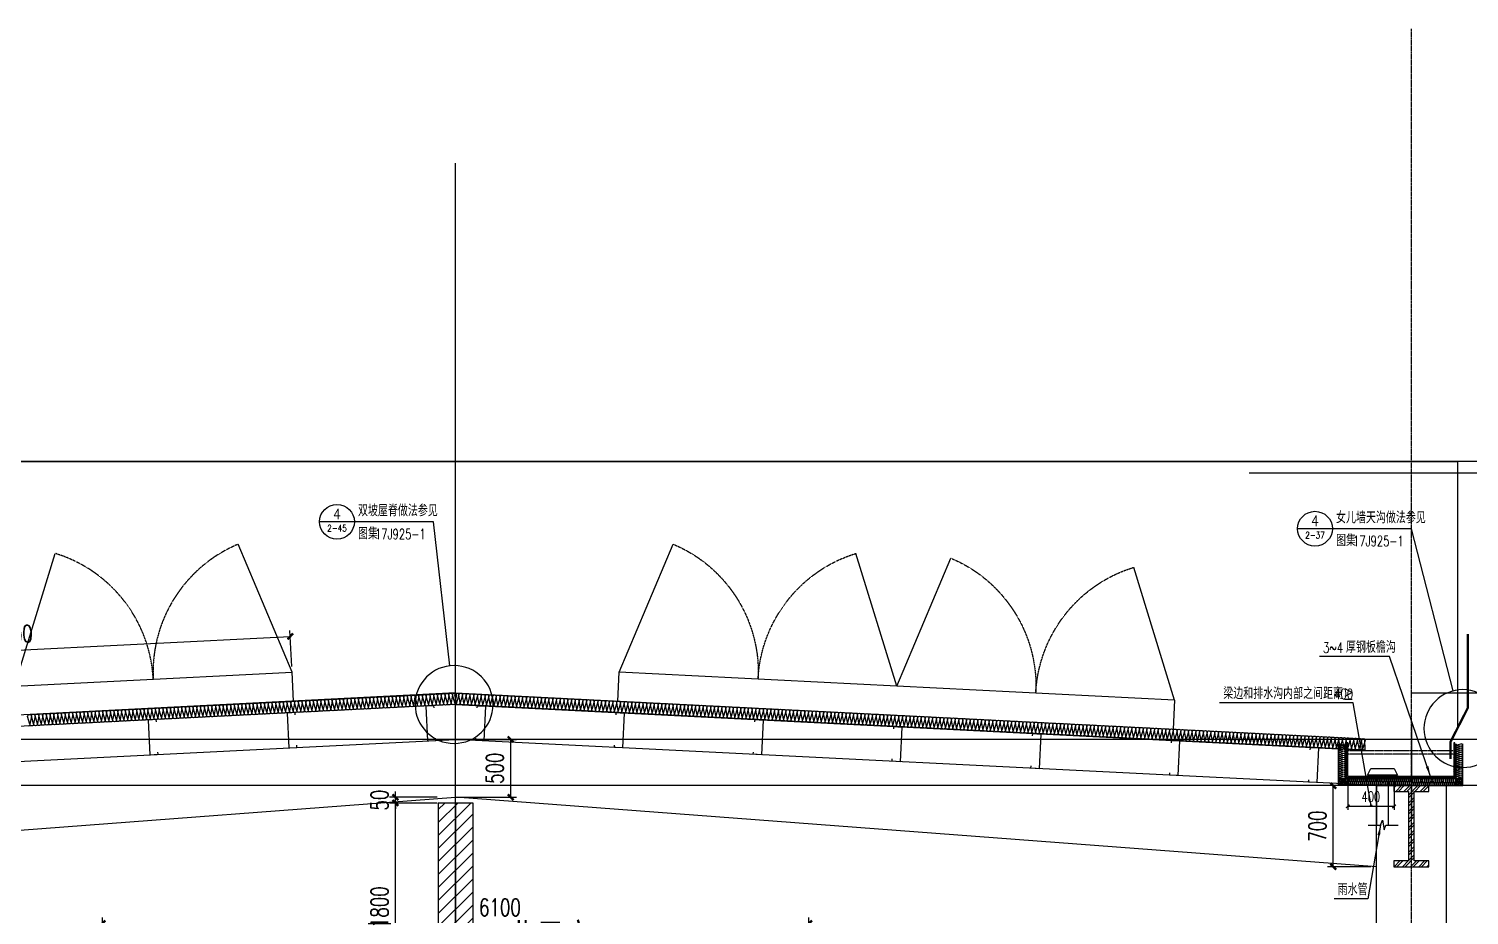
# Model space of a CAD drawing. Extents: x -1899985 to 1774885, y 556286 to 2175695.
# Drawn here: x -1682045 to -1669611, y 578838 to 586496 of the extents above; entities that cross this region are included whole.
import ezdxf
from ezdxf.enums import TextEntityAlignment as Align

# ---------------------------------------------------------------- set-up
doc = ezdxf.new("R2010")
doc.units = 0
doc.header["$LTSCALE"] = 10
doc.header["$MEASUREMENT"] = 0
for name, pattern in [('20剖面图$0$__DASH', [0.35, 0.25, -0.1]), ('20剖面图$0$DASH', [0.35, 0.25, -0.1]), ('20剖面图$0$DOTE', [2.42, 2, -0.2, 0.02, -0.2])]:
    doc.linetypes.add(name, pattern=pattern)
doc.layers.get('Defpoints').update_dxf_attribs({"color": 210})
for name, color, linetype in [('20剖面图$0$A-AXIS-DOTE', 14, '20剖面图$0$DOTE'), ('20剖面图$0$A-AXIS-SYMB', 3, 'Continuous'), ('20剖面图$0$A-HATCH-2', 251, 'Continuous'), ('20剖面图$0$A-LIN-V', 9, 'Continuous'), ('20剖面图$0$A-SFCE', 30, 'Continuous'), ('20剖面图$0$AS-COLN', 6, 'Continuous'), ('20剖面图$0$COLUMN', 9, 'Continuous'), ('20剖面图$0$DIM_LEAD', 3, 'Continuous'), ('20剖面图$0$DIM_SYMB', 3, 'Continuous'), ('20剖面图$0$PUB_TEXT', 7, 'Continuous'), ('20剖面图$0$建-墙-填充', 8, 'Continuous'), ('20剖面图$0$建-尺寸', 3, 'Continuous'), ('20剖面图$0$建-文字', 7, 'Continuous'), ('20剖面图$0$建-柱-钢', 9, 'Continuous'), ('A-LIN-V', 9, 'Continuous')]:
    doc.layers.add(name, color=color, linetype=linetype)
doc.styles.add('20剖面图$0$_TCH_DIM', font='SIMPLEX', dxfattribs={"bigfont": 'GBCBIG'})
doc.styles.add('20剖面图$0$_TCH_DIM_T3', font='SIMPLEX', dxfattribs={"width": 0.705882, "bigfont": 'GBCBIG'})
doc.styles.add('20剖面图$0$A-DIM_T3', font='SIMPLEX', dxfattribs={"width": 0.705882, "bigfont": 'GBCBIG'})
doc.styles.add('20剖面图$0$A-STANDARD', font='SIMPLEX', dxfattribs={"bigfont": 'GBCBIG'})
doc.dimstyles.new('20剖面图$0$_TCH_ARCH&&30', dxfattribs={"dimtxt": 89.25, "dimasz": 30, "dimexe": 30, "dimexo": 30, "dimgap": 37.875, "dimtad": 1, "dimdec": 0, "dimzin": 0, "dimdsep": 46, "dimtxsty": '20剖面图$0$_TCH_DIM_T3', "dimblk": '20剖面图$0$_ArchTick', "dimcen": 0.09, "dimclrt": 7, "dimazin": 2, "dimtfac": 1, "dimtdec": 0, "dimtix": 1, "dimtmove": 2, "dimatfit": 3, "dimfxl": 1, "dimtolj": 1, "dimtzin": 0, "dimarcsym": 0})
doc.dimstyles.new('20剖面图$0$A-DIM&&50', dxfattribs={"dimtxt": 148.75, "dimasz": 50, "dimexe": 50, "dimexo": 50, "dimgap": 63.125, "dimtad": 1, "dimdec": 0, "dimzin": 0, "dimdsep": 46, "dimtxsty": '20剖面图$0$A-DIM_T3', "dimblk": '20剖面图$0$_ArchTick', "dimcen": 0.09, "dimclrt": 7, "dimazin": 2, "dimtfac": 1, "dimtdec": 0, "dimtix": 1, "dimtmove": 2, "dimatfit": 3, "dimfxl": 1, "dimtolj": 1, "dimtzin": 0, "dimarcsym": 0})

# ---------------------------------------------------------------- blocks, each defined once
blk = doc.blocks.new('20剖面图$0$G$CBF9D2CED')
at = {"layer": '20剖面图$0$建-墙-填充'}
h = blk.add_hatch(dxfattribs=at)
h.set_pattern_fill('金属', color=256, scale=20, style=0)
h.set_pattern_definition([(45, (0, 0), (-35.3553, 35.3553), []), (45, (23.57, 0), (-35.3553, 35.3553), [])])
h.paths.add_polyline_path([(-150, 0), (-150, -50), (-25, -50), (-25, -650), (-150, -650), (-150, -700), (150, -700), (150, -650), (25, -650), (25, -50), (150, -50), (150, 0)])
at = {"layer": '20剖面图$0$建-柱-钢'}
for p, q in [((-150, 0), (-150, -50)), ((150, 0), (-150, 0)), ((150, -50), (150, 0)), ((-150, -50), (-25, -50)), ((-25, -50), (-25, -650)), ((25, -650), (25, -50)), ((25, -50), (150, -50)), ((-25, -650), (-150, -650)), ((-150, -650), (-150, -700)), ((-150, -700), (150, -700)), ((150, -650), (25, -650)), ((150, -700), (150, -650))]:
    blk.add_line(p, q, dxfattribs=at)
blk = doc.blocks.new('20剖面图$0$_ArchTick')
at = {"color": 0, "linetype": 'ByBlock', "const_width": 0.4}
blk.add_lwpolyline([(-0.5, -0.5), (0.5, 0.5)], dxfattribs=at)
blk = doc.blocks.new('*D548')
at = {"layer": '20剖面图$0$建-尺寸', "color": 0, "lineweight": -2, "transparency": 16777216}
for p, q in [((-160, 2150), (-570, 2150)), ((-520, 2150), (-520, 2200)), ((-520, 2100), (-520, 2150)), ((-160, 2100), (-570, 2100)), ((-520, 2100), (-520, 2050))]:
    blk.add_line(p, q, dxfattribs=at)
at = {"layer": 'Defpoints', "color": 0, "transparency": 16777216}
for p in [(-520, 2150), (-110, 2150), (-110, 2100)]:
    blk.add_point(p, dxfattribs=at)
at = {"layer": '20剖面图$0$建-尺寸', "color": 0, "lineweight": -2, "transparency": 16777216, "xscale": 50, "yscale": 50, "zscale": 50}
for p, rotation in [((-520, 2150), 270), ((-520, 2100), 90)]:
    blk.add_blockref('20剖面图$0$_ArchTick', p, dxfattribs=dict(at, rotation=rotation))
at = {"layer": '20剖面图$0$建-尺寸', "color": 7, "transparency": 16777216, "insert": (-657, 2125), "char_height": 148.8, "attachment_point": 5, "rotation": 90, "style": '20剖面图$0$A-DIM_T3'}
blk.add_mtext('\\A1;50', dxfattribs=at)
blk = doc.blocks.new('*D549')
at = {"layer": '20剖面图$0$建-尺寸', "color": 0, "lineweight": -2, "transparency": 16777216}
for p, q in [((-160, 2100), (-570, 2100)), ((-520, 300), (-520, 2100)), ((-160, 300), (-570, 300))]:
    blk.add_line(p, q, dxfattribs=at)
at = {"layer": 'Defpoints', "color": 0, "transparency": 16777216}
for p in [(-520, 2100), (-110, 2100), (-110, 300)]:
    blk.add_point(p, dxfattribs=at)
at = {"layer": '20剖面图$0$建-尺寸', "color": 0, "lineweight": -2, "transparency": 16777216, "xscale": 50, "yscale": 50, "zscale": 50}
for p, rotation in [((-520, 2100), 90), ((-520, 300), 270)]:
    blk.add_blockref('20剖面图$0$_ArchTick', p, dxfattribs=dict(at, rotation=rotation))
at = {"layer": '20剖面图$0$建-尺寸', "color": 7, "transparency": 16777216, "insert": (-657, 1200), "char_height": 148.8, "attachment_point": 5, "rotation": 90, "style": '20剖面图$0$A-DIM_T3'}
blk.add_mtext('\\A1;1800', dxfattribs=at)
blk = doc.blocks.new('*D550')
at = {"layer": '20剖面图$0$建-尺寸', "color": 0, "lineweight": -2, "transparency": 16777216}
for p, q in [((-160, 300), (-570, 300)), ((-520, 300), (-520, 350)), ((-520, 0), (-520, 300)), ((-160, 0), (-570, 0)), ((-520, 0), (-520, -50))]:
    blk.add_line(p, q, dxfattribs=at)
at = {"layer": 'Defpoints', "color": 0, "transparency": 16777216}
for p in [(-520, 300), (-110, 300), (-110, 0)]:
    blk.add_point(p, dxfattribs=at)
at = {"layer": '20剖面图$0$建-尺寸', "color": 0, "lineweight": -2, "transparency": 16777216, "xscale": 50, "yscale": 50, "zscale": 50}
for p, rotation in [((-520, 300), 270), ((-520, 0), 90)]:
    blk.add_blockref('20剖面图$0$_ArchTick', p, dxfattribs=dict(at, rotation=rotation))
at = {"layer": '20剖面图$0$建-尺寸', "color": 7, "transparency": 16777216, "insert": (-657, 150), "char_height": 148.8, "attachment_point": 5, "rotation": 90, "style": '20剖面图$0$A-DIM_T3'}
blk.add_mtext('\\A1;300', dxfattribs=at)
blk = doc.blocks.new('*D551')
at = {"layer": '20剖面图$0$建-尺寸', "color": 0, "lineweight": -2, "transparency": 16777216}
for p, q in [((-3050, 650), (-3050, 1110)), ((-3050, 1060), (3050, 1060)), ((3050, 650), (3050, 1110))]:
    blk.add_line(p, q, dxfattribs=at)
at = {"layer": 'Defpoints', "color": 0, "transparency": 16777216}
for p in [(3050, 1060), (-3050, 600), (3050, 600)]:
    blk.add_point(p, dxfattribs=at)
at = {"layer": '20剖面图$0$建-尺寸', "color": 0, "lineweight": -2, "transparency": 16777216, "xscale": 50, "yscale": 50, "zscale": 50, "rotation": 180}
blk.add_blockref('20剖面图$0$_ArchTick', (-3050, 1060), dxfattribs=at)
at = {"layer": '20剖面图$0$建-尺寸', "color": 0, "lineweight": -2, "transparency": 16777216, "xscale": 50, "yscale": 50, "zscale": 50}
blk.add_blockref('20剖面图$0$_ArchTick', (3050, 1060), dxfattribs=at)
at = {"layer": '20剖面图$0$建-尺寸', "color": 7, "transparency": 16777216, "insert": (382, 1198), "char_height": 148.8, "attachment_point": 5, "style": '20剖面图$0$A-DIM_T3'}
blk.add_mtext('\\A1;6100', dxfattribs=at)
blk = doc.blocks.new('*D552')
at = {"layer": '20剖面图$0$建-尺寸', "color": 0, "lineweight": -2, "transparency": 16777216}
for p, q in [((8250, 1100), (8775, 1100)), ((8725, 600), (8725, 1100)), ((8250, 600), (8775, 600))]:
    blk.add_line(p, q, dxfattribs=at)
at = {"layer": 'Defpoints', "color": 0, "transparency": 16777216}
for p in [(8200, 1100), (8725, 1100), (8200, 600)]:
    blk.add_point(p, dxfattribs=at)
at = {"layer": '20剖面图$0$建-尺寸', "color": 0, "lineweight": -2, "transparency": 16777216, "xscale": 50, "yscale": 50, "zscale": 50}
for p, rotation in [((8725, 1100), 90), ((8725, 600), 270)]:
    blk.add_blockref('20剖面图$0$_ArchTick', p, dxfattribs=dict(at, rotation=rotation))
at = {"layer": '20剖面图$0$建-尺寸', "color": 7, "transparency": 16777216, "insert": (8588, 850), "char_height": 148.8, "attachment_point": 5, "rotation": 90, "style": '20剖面图$0$A-DIM_T3'}
blk.add_mtext('\\A1;500', dxfattribs=at)
blk = doc.blocks.new('20剖面图$0$CURVEPATTERNLIB$SYSLIB$岩棉板')
at = {"color": 0}
for p, q in [((0, -17), (12, -67)), ((12, -67), (24, -17))]:
    blk.add_line(p, q, dxfattribs=at)
for centre, start, end in [((12, -17), 0, 180), ((0, -67), 270, 0), ((24, -67), 180, 270)]:
    blk.add_arc(centre, 12, start, end, dxfattribs=at)
blk = doc.blocks.new('*D553')
at = {"layer": '20剖面图$0$建-尺寸', "color": 0, "lineweight": -2, "transparency": 16777216}
for p, q in [((16150, 700), (15776, 700)), ((15826, 0), (15826, 700)), ((16150, 0), (15776, 0))]:
    blk.add_line(p, q, dxfattribs=at)
at = {"layer": 'Defpoints', "color": 0, "transparency": 16777216}
for p in [(15826, 700), (16200, 700), (16200, 0)]:
    blk.add_point(p, dxfattribs=at)
at = {"layer": '20剖面图$0$建-尺寸', "color": 0, "lineweight": -2, "transparency": 16777216, "xscale": 50, "yscale": 50, "zscale": 50}
for p, rotation in [((15826, 700), 90), ((15826, 0), 270)]:
    blk.add_blockref('20剖面图$0$_ArchTick', p, dxfattribs=dict(at, rotation=rotation))
at = {"layer": '20剖面图$0$建-尺寸', "color": 7, "transparency": 16777216, "insert": (15689, 350), "char_height": 148.8, "attachment_point": 5, "rotation": 90, "style": '20剖面图$0$A-DIM_T3'}
blk.add_mtext('\\A1;700', dxfattribs=at)
blk = doc.blocks.new('*D594')
at = {"layer": '20剖面图$0$建-尺寸', "color": 0, "lineweight": -2, "transparency": 16777216}
for p, q in [((-1777489, 580881), (-1777474, 581190)), ((-1777476, 581140), (-1772682, 580899)), ((-1772695, 580640), (-1772680, 580949))]:
    blk.add_line(p, q, dxfattribs=at)
at = {"layer": 'Defpoints', "color": 0, "transparency": 16777216}
for p in [(-1777492, 580831), (-1772682, 580899), (-1772698, 580590)]:
    blk.add_point(p, dxfattribs=at)
at = {"layer": '20剖面图$0$建-尺寸', "color": 0, "lineweight": -2, "transparency": 16777216, "xscale": 50, "yscale": 50, "zscale": 50}
for p, rotation in [((-1777476, 581140), 177.1195904165195), ((-1772682, 580899), 357.1195904165195)]:
    blk.add_blockref('20剖面图$0$_ArchTick', p, dxfattribs=dict(at, rotation=rotation))
at = {"layer": '20剖面图$0$建-尺寸', "color": 7, "transparency": 16777216, "insert": (-1775072, 581157), "char_height": 148.8, "attachment_point": 5, "rotation": 357.1196, "style": '20剖面图$0$A-DIM_T3'}
blk.add_mtext('\\A1;4800', dxfattribs=at)
blk = doc.blocks.new('20剖面图$0$$LinePat$岩棉板')
at = {"color": 0}
for p, q in [((0, -17), (12, -67)), ((12, -67), (24, -17))]:
    blk.add_line(p, q, dxfattribs=at)
for points in [[(24, -1.5), (0, -1.5)], [(24, -84), (0, -84)]]:
    blk.add_lwpolyline(points)
for centre, start, end in [((12, -17), 0, 180), ((0, -67), 270, 0), ((24, -67), 180, 270)]:
    blk.add_arc(centre, 12, start, end, dxfattribs=at)
blk = doc.blocks.new('20剖面图$0$nert45645')
at = {"layer": '20剖面图$0$A-LIN-V'}
h = blk.add_hatch(dxfattribs=at)
h.set_pattern_fill('金属', color=256, scale=10)
h.set_pattern_definition([(45, (0, 0), (-17.67766953, 17.67766953), []), (45, (11.785, 0), (-17.67766953, 17.67766953), [])])
h.paths.add_polyline_path([(1161224, -3405469), (1161214, -3405469), (1161214, -3405769), (1162149, -3405769), (1162149, -3405469), (1162139, -3405469), (1162139, -3405759), (1161224, -3405759)])
at = {"layer": '20剖面图$0$A-AXIS-DOTE', "linetype": '20剖面图$0$__DASH', "ltscale": 2}
blk.add_line((1161774, -3405320), (1161774, -3406120), dxfattribs=at)
at = {"layer": '20剖面图$0$A-LIN-V'}
for points in [[(1161224, -3405469), (1161214, -3405469), (1161214, -3405769), (1162149, -3405769), (1162149, -3405469), (1162139, -3405469), (1162139, -3405469), (1162139, -3405469), (1162139, -3405759), (1161224, -3405759), (1161224, -3405469)], [(1161394, -3405749), (1161424, -3405690), (1161624, -3405690), (1161654, -3405749), (1161394, -3405749)], [(1161474, -3405749), (1161474, -3406180)], [(1161574, -3405749), (1161574, -3406180)]]:
    blk.add_lwpolyline(points, dxfattribs=at)
at = {"layer": '20剖面图$0$A-LIN-V', "linetype": '20剖面图$0$DASH', "ltscale": 0.3}
for points in [[(1162139, -3405537), (1161224, -3405537)], [(1162139, -3405567), (1161224, -3405567)]]:
    blk.add_lwpolyline(points, dxfattribs=at)
at = {"layer": '20剖面图$0$DIM_LEAD'}
for p, q in [((1161585, -3404724), (1160980, -3404724)), ((1161939, -3405760), (1161585, -3404724)), ((1161508, -3406180), (1161397, -3406817)), ((1161397, -3406817), (1161106, -3406817))]:
    blk.add_line(p, q, dxfattribs=at)
for points in [[(1161939, -3405760, 0, 24, 0), (1161910, -3405675, 0, 0, 0)], [(1161508, -3406180, 0, 24, 0), (1161492, -3406268, 0, 0, 0)]]:
    blk.add_lwpolyline(points, format="xyseb", dxfattribs=at)
at = {"layer": '20剖面图$0$DIM_SYMB'}
blk.add_lwpolyline([(1161400, -3406180), (1161508, -3406180), (1161523, -3406138), (1161538, -3406222), (1161553, -3406180), (1161660, -3406180)], dxfattribs=at)
at = {"layer": '20剖面图$0$A-LIN-V', "yscale": 0.7272727272727273, "zscale": 0.7272727272727273}
for p, xscale, rotation in [((1161144, -3405479), -0.7499999999999999, 90), ((1161144, -3405497), -0.7499999999999999, 90), ((1161144, -3405515), -0.7499999999999999, 90), ((1161144, -3405533), -0.7499999999999999, 90), ((1162219, -3405479), 0.7499999999999999, 270), ((1162219, -3405497), 0.7499999999999999, 270), ((1162219, -3405515), 0.7499999999999999, 270), ((1162219, -3405533), 0.7499999999999999, 270), ((1161144, -3405551), -0.7499999999999999, 90), ((1161144, -3405569), -0.7499999999999999, 90), ((1161144, -3405587), -0.7499999999999999, 90), ((1161144, -3405605), -0.7499999999999999, 90), ((1161144, -3405623), -0.7499999999999999, 90), ((1161144, -3405641), -0.7499999999999999, 90), ((1161144, -3405659), -0.7499999999999999, 90), ((1162219, -3405551), 0.7499999999999999, 270), ((1162219, -3405569), 0.7499999999999999, 270), ((1162219, -3405587), 0.7499999999999999, 270), ((1162219, -3405605), 0.7499999999999999, 270), ((1162219, -3405623), 0.7499999999999999, 270), ((1162219, -3405641), 0.7499999999999999, 270), ((1162219, -3405659), 0.7499999999999999, 270), ((1161144, -3405839), -0.7291666728027242, 180), ((1161144, -3405677), -0.7499999999999999, 90), ((1161144, -3405695), -0.7499999999999999, 90), ((1161144, -3405713), -0.7499999999999999, 90), ((1161144, -3405731), -0.7499999999999999, 90), ((1161144, -3405749), -0.7499999999999999, 90), ((1161144, -3405767), -0.7499999999999999, 90), ((1161144, -3405785), -0.7499999999999999, 90), ((1161161, -3405839), -0.7291666728027242, 180), ((1161179, -3405839), -0.7291666728027242, 180), ((1161196, -3405839), -0.7291666728027242, 180), ((1161214, -3405839), -0.7291666728027242, 180), ((1161231, -3405839), -0.7291666728027242, 180), ((1161249, -3405839), -0.7291666728027242, 180), ((1161266, -3405839), -0.7291666728027242, 180), ((1161284, -3405839), -0.7291666728027242, 180), ((1161301, -3405839), -0.7291666728027242, 180), ((1161319, -3405839), -0.7291666728027242, 180), ((1161336, -3405839), -0.7291666728027242, 180), ((1161354, -3405839), -0.7291666728027242, 180), ((1161371, -3405839), -0.7291666728027242, 180), ((1161389, -3405839), -0.7291666728027242, 180), ((1161406, -3405839), -0.7291666728027242, 180), ((1161424, -3405839), -0.7291666728027242, 180), ((1161441, -3405839), -0.7291666728027242, 180), ((1161459, -3405839), -0.7291666728027242, 180), ((1161476, -3405839), -0.7291666728027242, 180), ((1161494, -3405839), -0.7291666728027242, 180), ((1161511, -3405839), -0.7291666728027242, 180), ((1161529, -3405839), -0.7291666728027242, 180), ((1161546, -3405839), -0.7291666728027242, 180), ((1161564, -3405839), -0.7291666728027242, 180), ((1161581, -3405839), -0.7291666728027242, 180), ((1161599, -3405839), -0.7291666728027242, 180), ((1161616, -3405839), -0.7291666728027242, 180), ((1161634, -3405839), -0.7291666728027242, 180), ((1161651, -3405839), -0.7291666728027242, 180), ((1161669, -3405839), -0.7291666728027242, 180), ((1161686, -3405839), -0.7291666728027242, 180), ((1161704, -3405839), -0.7291666728027242, 180), ((1161721, -3405839), -0.7291666728027242, 180), ((1161739, -3405839), -0.7291666728027242, 180), ((1161756, -3405839), -0.7291666728027242, 180), ((1161791, -3405839), 0.7416666666666667, 180), ((1161809, -3405839), 0.7416666666666667, 180), ((1161827, -3405839), 0.7416666666666667, 180), ((1161845, -3405839), 0.7416666666666667, 180), ((1161863, -3405839), 0.7416666666666667, 180), ((1161880, -3405839), 0.7416666666666667, 180), ((1161898, -3405839), 0.7416666666666667, 180), ((1161916, -3405839), 0.7416666666666667, 180), ((1161934, -3405839), 0.7416666666666667, 180), ((1161952, -3405839), 0.7416666666666667, 180), ((1161969, -3405839), 0.7416666666666667, 180), ((1161987, -3405839), 0.7416666666666667, 180), ((1162005, -3405839), 0.7416666666666667, 180), ((1162023, -3405839), 0.7416666666666667, 180), ((1162041, -3405839), 0.7416666666666667, 180), ((1162058, -3405839), 0.7416666666666667, 180), ((1162076, -3405839), 0.7416666666666667, 180), ((1162094, -3405839), 0.7416666666666667, 180), ((1162112, -3405839), 0.7416666666666667, 180), ((1162130, -3405839), 0.7416666666666667, 180), ((1162147, -3405839), 0.7416666666666667, 180), ((1162165, -3405839), 0.7416666666666667, 180), ((1162219, -3405677), 0.7499999999999999, 270), ((1162219, -3405695), 0.7499999999999999, 270), ((1162219, -3405713), 0.7499999999999999, 270), ((1162219, -3405731), 0.7499999999999999, 270), ((1162219, -3405749), 0.7499999999999999, 270), ((1162219, -3405767), 0.7499999999999999, 270), ((1162219, -3405785), 0.7499999999999999, 270), ((1162183, -3405839), 0.7416666666666667, 180), ((1162201, -3405839), 0.7416666666666667, 180), ((1162219, -3405839), 0.7416666666666667, 180), ((1161144, -3405803), -0.7499999999999999, 90), ((1161144, -3405821), -0.7499999999999999, 90), ((1162219, -3405803), 0.7499999999999999, 270), ((1162219, -3405821), 0.7499999999999999, 270)]:
    blk.add_blockref('20剖面图$0$$LinePat$岩棉板', p, dxfattribs=dict(at, xscale=xscale, rotation=rotation))
at = {"layer": '20剖面图$0$PUB_TEXT', "style": '20剖面图$0$_TCH_DIM', "width": 0.705882}
blk.add_text('3~4', height=89.2, dxfattribs=at).set_placement((1161011, -3404692))
at = {"layer": '20剖面图$0$PUB_TEXT', "style": '20剖面图$0$_TCH_DIM'}
for s, p in [('厚钢板檐沟', (1161209, -3404692)), ('雨水管', (1161137, -3406786))]:
    blk.add_text(s, height=101.3, dxfattribs=at).set_placement(p)
blk = doc.blocks.new('*D476')
at = {"layer": '20剖面图$0$A-AXIS-SYMB', "color": 0, "lineweight": -2, "transparency": 16777216}
for p, q in [((-1670660, 580007), (-1670660, 579749)), ((-1670260, 580007), (-1670260, 579749)), ((-1670660, 579779), (-1670260, 579779))]:
    blk.add_line(p, q, dxfattribs=at)
at = {"layer": 'Defpoints', "color": 0, "transparency": 16777216}
for p in [(-1670660, 580037), (-1670260, 580037), (-1670260, 579779)]:
    blk.add_point(p, dxfattribs=at)
at = {"layer": '20剖面图$0$A-AXIS-SYMB', "color": 0, "lineweight": -2, "transparency": 16777216, "xscale": 30, "yscale": 30, "zscale": 30, "rotation": 180}
blk.add_blockref('20剖面图$0$_ArchTick', (-1670660, 579779), dxfattribs=at)
at = {"layer": '20剖面图$0$A-AXIS-SYMB', "color": 0, "lineweight": -2, "transparency": 16777216, "xscale": 30, "yscale": 30, "zscale": 30}
blk.add_blockref('20剖面图$0$_ArchTick', (-1670260, 579779), dxfattribs=at)
at = {"layer": '20剖面图$0$A-AXIS-SYMB', "color": 7, "transparency": 16777216, "insert": (-1670460, 579862), "char_height": 89.2, "attachment_point": 5, "style": '20剖面图$0$_TCH_DIM_T3'}
blk.add_mtext('\\A1;400', dxfattribs=at)
blk = doc.blocks.new('20剖面图$0$G$C2C10B007')
at = {"layer": '20剖面图$0$A-LIN-V'}
h = blk.add_hatch(dxfattribs=at)
h.set_pattern_fill('ANSI31', color=252, scale=50)
h.set_pattern_definition([(45, (0, 400), (-56.1266, 56.1266), [])])
h.paths.add_polyline_path([(-150, 600), (-3050, 600), (-3050, 300), (3050, 300), (3050, 600), (150, 600), (150, 2100), (-150, 2100)])
at = {"layer": '20剖面图$0$A-AXIS-DOTE', "linetype": '20剖面图$0$__DASH', "ltscale": 2}
blk.add_lwpolyline([(0, 2100), (0, 100)], dxfattribs=at)
at = {"layer": '20剖面图$0$A-LIN-V'}
blk.add_lwpolyline([(-150, 600), (-3050, 600), (-3050, 300), (3050, 300), (3050, 600), (150, 600), (150, 2100), (-150, 2100), (-150, 600)], dxfattribs=at)
at = {"layer": '20剖面图$0$A-SFCE', "linetype": '20剖面图$0$DASH'}
for p, q in [((-3050, 300), (-3050, 0)), ((3050, 300), (3050, 0)), ((-3050, 0), (3050, 0))]:
    blk.add_line(p, q, dxfattribs=at)
at = {"layer": '20剖面图$0$建-文字', "style": '20剖面图$0$A-STANDARD'}
blk.add_text('工业风扇', height=337.59, dxfattribs=at).set_placement((210.4, 722.5))
at = {"layer": '20剖面图$0$建-尺寸'}
for p1, p2, picture, middle in [((-110, 2100), (-110, 2150), '*D548', (-657.1, 2125)), ((-110, 300), (-110, 2100), '*D549', (-657.1, 1200)), ((-110, 0), (-110, 300), '*D550', (-657.1, 150))]:
    dim = blk.add_aligned_dim(p1=p1, p2=p2, distance=409.6, dimstyle='20剖面图$0$A-DIM&&50', dxfattribs=at)
    dim.commit()
    dim.dimension.update_dxf_attribs({"geometry": picture, "text_midpoint": middle})
dim = blk.add_linear_dim(base=(3050, 1060.2), p1=(-3050, 600), p2=(3050, 600), angle=0, dimstyle='20剖面图$0$A-DIM&&50', dxfattribs=at)
dim.commit()
dim.dimension.update_dxf_attribs({"geometry": '*D551', "text_midpoint": (382.4, 1197.7), "dimtype": 161})
blk = doc.blocks.new('20剖面图$0$G$C845E5159')
at = {"layer": '20剖面图$0$A-AXIS-DOTE', "linetype": '20剖面图$0$__DASH', "ltscale": 2}
blk.add_line((8250, -3360.7), (8250, 6078.5), dxfattribs=at)
at = {"layer": '20剖面图$0$A-LIN-V', "color": 2}
for p, q in [((300, 700), (8250, 1100)), ((16200, 700), (8250, 1100)), ((300, 0), (8250, 600)), ((16200, 0), (8250, 600))]:
    blk.add_line(p, q, dxfattribs=at)
at = {"layer": '20剖面图$0$A-LIN-V'}
for points in [[(8063.6, 1371), (8062.6, 1390.9), (7992.7, 1387.4), (8007.7, 1087.8), (8077.7, 1091.3), (8076.7, 1111.3)], [(8436.4, 1371), (8437.4, 1390.9), (8507.3, 1387.4), (8492.3, 1087.8), (8422.3, 1091.3), (8423.3, 1111.3)], [(5666.6, 1250.4), (5665.6, 1270.3), (5595.7, 1266.8), (5610.8, 967.2), (5680.7, 970.7), (5679.7, 990.7)], [(6865.1, 1310.7), (6864.1, 1330.6), (6794.2, 1327.1), (6809.3, 1027.5), (6879.2, 1031), (6878.2, 1051)], [(9634.9, 1310.7), (9635.9, 1330.6), (9705.8, 1327.1), (9690.7, 1027.5), (9620.8, 1031), (9621.8, 1051)], [(10833.4, 1250.4), (10834.4, 1270.3), (10904.3, 1266.8), (10889.2, 967.2), (10819.3, 970.7), (10820.3, 990.7)], [(12031.9, 1190.1), (12032.9, 1210), (12102.8, 1206.5), (12087.7, 906.9), (12017.8, 910.4), (12018.8, 930.4)], [(13230.3, 1129.8), (13231.4, 1149.7), (13301.3, 1146.2), (13286.2, 846.6), (13216.3, 850.1), (13217.3, 870.1)], [(14428.8, 1069.5), (14429.8, 1089.4), (14499.7, 1085.9), (14484.7, 786.3), (14414.8, 789.8), (14415.8, 809.8)], [(15627.3, 1009.2), (15628.3, 1029.1), (15698.2, 1025.6), (15683.2, 726), (15613.2, 729.5), (15614.3, 749.5)]]:
    blk.add_lwpolyline(points, dxfattribs=at)
at = {"layer": '20剖面图$0$AS-COLN'}
for p, q in [((8250, 1500.5), (401.1, 1105.6)), ((8250, 1500.5), (16098.9, 1105.6)), ((8250, 1400.4), (400.1, 1005.4)), ((8250, 1400.4), (16099.9, 1005.4)), ((16099.9, 1005.4), (16098.9, 1105.6))]:
    blk.add_line(p, q, dxfattribs=at)
at = {"layer": '20剖面图$0$COLUMN'}
blk.add_lwpolyline([(16800, 700), (16800, -11000), (16200, -11000), (16200, 700), (16800, 700)], dxfattribs=at)
at = {"layer": '20剖面图$0$A-HATCH-2', "xscale": -1.354458951392196, "yscale": 1.351351351351351, "zscale": 1.351351351351351}
for p, rotation in [((8092.6, 1499.6), 2.88037755284905), ((8125.1, 1501.2), 2.88037755284905), ((8157.5, 1502.9), 2.88037755284905), ((8190, 1504.5), 2.88037755284905), ((8222.5, 1506.1), 2.88037755284905), ((8254.9, 1507.8), 2.88037755284905), ((8277.5, 1506.1), 357.1196224471509), ((8310, 1504.5), 357.1196224471509), ((8342.5, 1502.9), 357.1196224471509), ((8374.9, 1501.2), 357.1196224471509), ((8407.4, 1499.6), 357.1196224471509), ((8439.9, 1498), 357.1196224471509), ((5625.2, 1375.4), 2.88037755284905), ((5657.6, 1377.1), 2.88037755284905), ((5690.1, 1378.7), 2.88037755284905), ((5722.6, 1380.3), 2.88037755284905), ((5755, 1382), 2.88037755284905), ((5787.5, 1383.6), 2.88037755284905), ((5820, 1385.2), 2.88037755284905), ((5852.4, 1386.9), 2.88037755284905), ((5884.9, 1388.5), 2.88037755284905), ((5917.4, 1390.1), 2.88037755284905), ((5949.8, 1391.8), 2.88037755284905), ((5982.3, 1393.4), 2.88037755284905), ((6014.8, 1395.1), 2.88037755284905), ((6047.2, 1396.7), 2.88037755284905), ((6079.7, 1398.3), 2.88037755284905), ((6112.2, 1400), 2.88037755284905), ((6144.6, 1401.6), 2.88037755284905), ((6177.1, 1403.2), 2.88037755284905), ((6209.6, 1404.9), 2.88037755284905), ((6242, 1406.5), 2.88037755284905), ((6274.5, 1408.1), 2.88037755284905), ((6307, 1409.8), 2.88037755284905), ((6339.4, 1411.4), 2.88037755284905), ((6371.9, 1413), 2.88037755284905), ((6404.4, 1414.7), 2.88037755284905), ((6436.8, 1416.3), 2.88037755284905), ((6469.3, 1417.9), 2.88037755284905), ((6501.8, 1419.6), 2.88037755284905), ((6534.2, 1421.2), 2.88037755284905), ((6566.7, 1422.8), 2.88037755284905), ((6599.2, 1424.5), 2.88037755284905), ((6631.6, 1426.1), 2.88037755284905), ((6664.1, 1427.7), 2.88037755284905), ((6696.6, 1429.4), 2.88037755284905), ((6729, 1431), 2.88037755284905), ((6761.5, 1432.6), 2.88037755284905), ((6794, 1434.3), 2.88037755284905), ((6826.4, 1435.9), 2.88037755284905), ((6858.9, 1437.5), 2.88037755284905), ((6891.3, 1439.2), 2.88037755284905), ((6923.8, 1440.8), 2.88037755284905), ((6956.3, 1442.4), 2.88037755284905), ((6988.7, 1444.1), 2.88037755284905), ((7021.2, 1445.7), 2.88037755284905), ((7053.7, 1447.3), 2.88037755284905), ((7086.1, 1449), 2.88037755284905), ((7118.6, 1450.6), 2.88037755284905), ((7151.1, 1452.2), 2.88037755284905), ((7183.5, 1453.9), 2.88037755284905), ((7216, 1455.5), 2.88037755284905), ((7248.5, 1457.1), 2.88037755284905), ((7280.9, 1458.8), 2.88037755284905), ((7313.4, 1460.4), 2.88037755284905), ((7345.9, 1462), 2.88037755284905), ((7378.3, 1463.7), 2.88037755284905), ((7410.8, 1465.3), 2.88037755284905), ((7443.3, 1466.9), 2.88037755284905), ((7475.7, 1468.6), 2.88037755284905), ((7508.2, 1470.2), 2.88037755284905), ((7540.7, 1471.8), 2.88037755284905), ((7573.1, 1473.5), 2.88037755284905), ((7605.6, 1475.1), 2.88037755284905), ((7638.1, 1476.7), 2.88037755284905), ((7670.5, 1478.4), 2.88037755284905), ((7703, 1480), 2.88037755284905), ((7735.5, 1481.6), 2.88037755284905), ((7767.9, 1483.3), 2.88037755284905), ((7800.4, 1484.9), 2.88037755284905), ((7832.9, 1486.5), 2.88037755284905), ((7865.3, 1488.2), 2.88037755284905), ((7897.8, 1489.8), 2.88037755284905), ((7930.3, 1491.4), 2.88037755284905), ((7962.7, 1493.1), 2.88037755284905), ((7995.2, 1494.7), 2.88037755284905), ((8027.7, 1496.3), 2.88037755284905), ((8060.1, 1498), 2.88037755284905), ((8472.3, 1496.3), 357.1196224471509), ((8504.8, 1494.7), 357.1196224471509), ((8537.3, 1493.1), 357.1196224471509), ((8569.7, 1491.4), 357.1196224471509), ((8602.2, 1489.8), 357.1196224471509), ((8634.7, 1488.2), 357.1196224471509), ((8667.1, 1486.5), 357.1196224471509), ((8699.6, 1484.9), 357.1196224471509), ((8732.1, 1483.3), 357.1196224471509), ((8764.5, 1481.6), 357.1196224471509), ((8797, 1480), 357.1196224471509), ((8829.5, 1478.4), 357.1196224471509), ((8861.9, 1476.7), 357.1196224471509), ((8894.4, 1475.1), 357.1196224471509), ((8926.9, 1473.5), 357.1196224471509), ((8959.3, 1471.8), 357.1196224471509), ((8991.8, 1470.2), 357.1196224471509), ((9024.3, 1468.6), 357.1196224471509), ((9056.7, 1466.9), 357.1196224471509), ((9089.2, 1465.3), 357.1196224471509), ((9121.7, 1463.7), 357.1196224471509), ((9154.1, 1462), 357.1196224471509), ((9186.6, 1460.4), 357.1196224471509), ((9219.1, 1458.8), 357.1196224471509), ((9251.5, 1457.1), 357.1196224471509), ((9284, 1455.5), 357.1196224471509), ((9316.5, 1453.9), 357.1196224471509), ((9348.9, 1452.2), 357.1196224471509), ((9381.4, 1450.6), 357.1196224471509), ((9413.9, 1449), 357.1196224471509), ((9446.3, 1447.3), 357.1196224471509), ((9478.8, 1445.7), 357.1196224471509), ((9511.3, 1444.1), 357.1196224471509), ((9543.7, 1442.4), 357.1196224471509), ((9576.2, 1440.8), 357.1196224471509), ((9608.7, 1439.2), 357.1196224471509), ((9641.1, 1437.5), 357.1196224471509), ((9673.6, 1435.9), 357.1196224471509), ((9706.1, 1434.3), 357.1196224471509), ((9738.5, 1432.6), 357.1196224471509), ((9771, 1431), 357.1196224471509), ((9803.4, 1429.4), 357.1196224471509), ((9835.9, 1427.7), 357.1196224471509), ((9868.4, 1426.1), 357.1196224471509), ((9900.8, 1424.5), 357.1196224471509), ((9933.3, 1422.8), 357.1196224471509), ((9965.8, 1421.2), 357.1196224471509), ((9998.2, 1419.6), 357.1196224471509), ((10030.7, 1417.9), 357.1196224471509), ((10063.2, 1416.3), 357.1196224471509), ((10095.6, 1414.7), 357.1196224471509), ((10128.1, 1413), 357.1196224471509), ((10160.6, 1411.4), 357.1196224471509), ((10193, 1409.8), 357.1196224471509), ((10225.5, 1408.1), 357.1196224471509), ((10258, 1406.5), 357.1196224471509), ((10290.4, 1404.9), 357.1196224471509), ((10322.9, 1403.2), 357.1196224471509), ((10355.4, 1401.6), 357.1196224471509), ((10387.8, 1400), 357.1196224471509), ((10420.3, 1398.3), 357.1196224471509), ((10452.8, 1396.7), 357.1196224471509), ((10485.2, 1395.1), 357.1196224471509), ((10517.7, 1393.4), 357.1196224471509), ((10550.2, 1391.8), 357.1196224471509), ((10582.6, 1390.1), 357.1196224471509), ((10615.1, 1388.5), 357.1196224471509), ((10647.6, 1386.9), 357.1196224471509), ((10680, 1385.2), 357.1196224471509), ((10712.5, 1383.6), 357.1196224471509), ((10745, 1382), 357.1196224471509), ((10777.4, 1380.3), 357.1196224471509), ((10809.9, 1378.7), 357.1196224471509), ((10842.4, 1377.1), 357.1196224471509), ((10874.8, 1375.4), 357.1196224471509), ((10907.3, 1373.8), 357.1196224471509), ((4586.3, 1323.2), 2.88037755284905), ((4618.7, 1324.8), 2.88037755284905), ((4651.2, 1326.4), 2.88037755284905), ((4683.7, 1328.1), 2.88037755284905), ((4716.1, 1329.7), 2.88037755284905), ((4748.6, 1331.3), 2.88037755284905), ((4781.1, 1333), 2.88037755284905), ((4813.5, 1334.6), 2.88037755284905), ((4846, 1336.2), 2.88037755284905), ((4878.5, 1337.9), 2.88037755284905), ((4910.9, 1339.5), 2.88037755284905), ((4943.4, 1341.1), 2.88037755284905), ((4975.9, 1342.8), 2.88037755284905), ((5008.3, 1344.4), 2.88037755284905), ((5040.8, 1346), 2.88037755284905), ((5073.3, 1347.7), 2.88037755284905), ((5105.7, 1349.3), 2.88037755284905), ((5138.2, 1350.9), 2.88037755284905), ((5170.7, 1352.6), 2.88037755284905), ((5203.1, 1354.2), 2.88037755284905), ((5235.6, 1355.8), 2.88037755284905), ((5268.1, 1357.5), 2.88037755284905), ((5300.5, 1359.1), 2.88037755284905), ((5333, 1360.7), 2.88037755284905), ((5365.4, 1362.4), 2.88037755284905), ((5397.9, 1364), 2.88037755284905), ((5430.4, 1365.6), 2.88037755284905), ((5462.8, 1367.3), 2.88037755284905), ((5495.3, 1368.9), 2.88037755284905), ((5527.8, 1370.5), 2.88037755284905), ((5560.2, 1372.2), 2.88037755284905), ((5592.7, 1373.8), 2.88037755284905), ((10939.8, 1372.2), 357.1196224471509), ((10972.2, 1370.5), 357.1196224471509), ((11004.7, 1368.9), 357.1196224471509), ((11037.2, 1367.3), 357.1196224471509), ((11069.6, 1365.6), 357.1196224471509), ((11102.1, 1364), 357.1196224471509), ((11134.6, 1362.4), 357.1196224471509), ((11167, 1360.7), 357.1196224471509), ((11199.5, 1359.1), 357.1196224471509), ((11231.9, 1357.5), 357.1196224471509), ((11264.4, 1355.8), 357.1196224471509), ((11296.9, 1354.2), 357.1196224471509), ((11329.3, 1352.6), 357.1196224471509), ((11361.8, 1350.9), 357.1196224471509), ((11394.3, 1349.3), 357.1196224471509), ((11426.7, 1347.7), 357.1196224471509), ((11459.2, 1346), 357.1196224471509), ((11491.7, 1344.4), 357.1196224471509), ((11524.1, 1342.8), 357.1196224471509), ((11556.6, 1341.1), 357.1196224471509), ((11589.1, 1339.5), 357.1196224471509), ((11621.5, 1337.9), 357.1196224471509), ((11654, 1336.2), 357.1196224471509), ((11686.5, 1334.6), 357.1196224471509), ((11718.9, 1333), 357.1196224471509), ((11751.4, 1331.3), 357.1196224471509), ((11783.9, 1329.7), 357.1196224471509), ((11816.3, 1328.1), 357.1196224471509), ((11848.8, 1326.4), 357.1196224471509), ((11881.3, 1324.8), 357.1196224471509), ((11913.7, 1323.2), 357.1196224471509), ((11946.2, 1321.5), 357.1196224471509), ((11978.7, 1319.9), 357.1196224471509), ((12011.1, 1318.3), 357.1196224471509), ((12043.6, 1316.6), 357.1196224471509), ((12076.1, 1315), 357.1196224471509), ((12108.5, 1313.4), 357.1196224471509), ((12141, 1311.7), 357.1196224471509), ((12173.5, 1310.1), 357.1196224471509), ((12205.9, 1308.5), 357.1196224471509), ((12238.4, 1306.8), 357.1196224471509), ((12270.9, 1305.2), 357.1196224471509), ((12303.3, 1303.6), 357.1196224471509), ((12335.8, 1301.9), 357.1196224471509), ((12368.3, 1300.3), 357.1196224471509), ((12400.7, 1298.7), 357.1196224471509), ((12433.2, 1297), 357.1196224471509), ((12465.7, 1295.4), 357.1196224471509), ((12498.1, 1293.8), 357.1196224471509), ((12530.6, 1292.1), 357.1196224471509), ((12563.1, 1290.5), 357.1196224471509), ((12595.5, 1288.9), 357.1196224471509), ((12628, 1287.2), 357.1196224471509), ((12660.5, 1285.6), 357.1196224471509), ((12692.9, 1284), 357.1196224471509), ((12725.4, 1282.3), 357.1196224471509), ((12757.8, 1280.7), 357.1196224471509), ((12790.3, 1279.1), 357.1196224471509), ((12822.8, 1277.4), 357.1196224471509), ((12855.2, 1275.8), 357.1196224471509), ((12887.7, 1274.2), 357.1196224471509), ((12920.2, 1272.5), 357.1196224471509), ((12952.6, 1270.9), 357.1196224471509), ((12985.1, 1269.3), 357.1196224471509), ((13017.6, 1267.6), 357.1196224471509), ((13050, 1266), 357.1196224471509), ((13082.5, 1264.4), 357.1196224471509), ((13115, 1262.7), 357.1196224471509), ((13147.4, 1261.1), 357.1196224471509), ((13179.9, 1259.5), 357.1196224471509), ((13212.4, 1257.8), 357.1196224471509), ((13244.8, 1256.2), 357.1196224471509), ((13277.3, 1254.6), 357.1196224471509), ((13309.8, 1252.9), 357.1196224471509), ((13342.2, 1251.3), 357.1196224471509), ((13374.7, 1249.7), 357.1196224471509), ((13407.2, 1248), 357.1196224471509), ((13439.6, 1246.4), 357.1196224471509), ((13472.1, 1244.8), 357.1196224471509), ((13504.6, 1243.1), 357.1196224471509), ((13537, 1241.5), 357.1196224471509), ((13569.5, 1239.9), 357.1196224471509), ((13602, 1238.2), 357.1196224471509), ((13634.4, 1236.6), 357.1196224471509), ((13666.9, 1235), 357.1196224471509), ((13699.4, 1233.3), 357.1196224471509), ((13731.8, 1231.7), 357.1196224471509), ((13764.3, 1230.1), 357.1196224471509), ((13796.8, 1228.4), 357.1196224471509), ((13829.2, 1226.8), 357.1196224471509), ((13861.7, 1225.2), 357.1196224471509), ((13894.2, 1223.5), 357.1196224471509), ((13926.6, 1221.9), 357.1196224471509), ((13959.1, 1220.3), 357.1196224471509), ((13991.6, 1218.6), 357.1196224471509), ((14024, 1217), 357.1196224471509), ((14056.5, 1215.4), 357.1196224471509), ((14089, 1213.7), 357.1196224471509), ((14121.4, 1212.1), 357.1196224471509), ((14153.9, 1210.5), 357.1196224471509), ((14186.4, 1208.8), 357.1196224471509), ((14218.8, 1207.2), 357.1196224471509), ((14251.3, 1205.6), 357.1196224471509), ((14283.7, 1203.9), 357.1196224471509), ((14316.2, 1202.3), 357.1196224471509), ((14348.7, 1200.7), 357.1196224471509), ((14381.1, 1199), 357.1196224471509), ((14413.6, 1197.4), 357.1196224471509), ((14446.1, 1195.8), 357.1196224471509), ((14478.5, 1194.1), 357.1196224471509), ((14511, 1192.5), 357.1196224471509), ((14543.5, 1190.9), 357.1196224471509), ((14575.9, 1189.2), 357.1196224471509), ((14608.4, 1187.6), 357.1196224471509), ((14640.9, 1186), 357.1196224471509), ((14673.3, 1184.3), 357.1196224471509), ((14705.8, 1182.7), 357.1196224471509), ((14738.3, 1181.1), 357.1196224471509), ((14770.7, 1179.4), 357.1196224471509), ((14803.2, 1177.8), 357.1196224471509), ((14835.7, 1176.2), 357.1196224471509), ((14868.1, 1174.5), 357.1196224471509), ((14900.6, 1172.9), 357.1196224471509), ((14933.1, 1171.3), 357.1196224471509), ((14965.5, 1169.6), 357.1196224471509), ((14998, 1168), 357.1196224471509), ((15030.5, 1166.4), 357.1196224471509), ((15062.9, 1164.7), 357.1196224471509), ((15095.4, 1163.1), 357.1196224471509), ((15127.9, 1161.5), 357.1196224471509), ((15160.3, 1159.8), 357.1196224471509), ((15192.8, 1158.2), 357.1196224471509), ((15225.3, 1156.6), 357.1196224471509), ((15257.7, 1154.9), 357.1196224471509), ((15290.2, 1153.3), 357.1196224471509), ((15322.7, 1151.7), 357.1196224471509), ((15355.1, 1150), 357.1196224471509), ((15387.6, 1148.4), 357.1196224471509), ((15420.1, 1146.8), 357.1196224471509), ((15452.5, 1145.1), 357.1196224471509), ((15485, 1143.5), 357.1196224471509), ((15517.5, 1141.9), 357.1196224471509), ((15549.9, 1140.2), 357.1196224471509), ((15582.4, 1138.6), 357.1196224471509), ((15614.9, 1137), 357.1196224471509), ((15647.3, 1135.3), 357.1196224471509), ((15679.8, 1133.7), 357.1196224471509), ((15712.3, 1132.1), 357.1196224471509), ((15744.7, 1130.4), 357.1196224471509), ((15777.2, 1128.8), 357.1196224471509), ((15809.6, 1127.2), 357.1196224471509), ((15842.1, 1125.5), 357.1196224471509), ((15874.6, 1123.9), 357.1196224471509), ((15907, 1122.3), 357.1196224471509), ((15939.5, 1120.6), 357.1196224471509), ((15972, 1119), 357.1196224471509), ((16004.4, 1117.4), 357.1196224471509), ((16036.9, 1115.7), 357.1196224471509), ((16069.4, 1114.1), 357.1196224471509), ((16101.8, 1112.5), 357.1196224471509)]:
    blk.add_blockref('20剖面图$0$CURVEPATTERNLIB$SYSLIB$岩棉板', p, dxfattribs=dict(at, rotation=rotation))
at = {"layer": '20剖面图$0$A-LIN-V'}
for name, p in [('20剖面图$0$G$C2C10B007', (8250, -1550)), ('20剖面图$0$G$CBF9D2CED', (16500, 700))]:
    blk.add_blockref(name, p, dxfattribs=at)
at = {"layer": '20剖面图$0$建-尺寸'}
for p1, p2, distance, picture, middle in [((8200, 600), (8200, 1100), -525, '*D552', (8587.5, 850)), ((16200, 0), (16200, 700), 373.8, '*D553', (15688.7, 350))]:
    dim = blk.add_aligned_dim(p1=p1, p2=p2, distance=distance, dimstyle='20剖面图$0$A-DIM&&50', dxfattribs=at)
    dim.commit()
    dim.dimension.update_dxf_attribs({"geometry": picture, "text_midpoint": middle})
blk = doc.blocks.new('20剖面图$0$1231534634654')
at = {"layer": '20剖面图$0$A-LIN-V'}
blk.add_line((-1777491.8, 580830.9), (-1777504.3, 580581.2), dxfattribs=at)
for points in [[(-1777491.8, 580830.9), (-1777025.2, 581936.5)], [(-1775094.8, 580710.3), (-1775448, 581857.1)], [(-1775094.8, 580710.3), (-1774628.2, 581815.9)], [(-1772697.8, 580589.7), (-1773051.1, 581736.5)], [(-1777491.8, 580830.9), (-1772697.8, 580589.7)], [(-1772710.4, 580340), (-1772697.8, 580589.7)]]:
    blk.add_lwpolyline(points, dxfattribs=at)
at = {"layer": '20剖面图$0$A-LIN-V', "linetype": '20剖面图$0$DASH'}
for centre, start, end in [((-1777491.8, 580830.9), 357.11957, 67.11959), ((-1775094.8, 580710.3), 107.11959, 177.11961), ((-1775094.8, 580710.3), 357.11957, 67.11959), ((-1772697.8, 580589.7), 107.11959, 177.11961)]:
    blk.add_arc(centre, 1200, start, end, dxfattribs=at)
at = {"layer": '20剖面图$0$建-尺寸'}
dim = blk.add_aligned_dim(p1=(-1777491.8, 580830.9), p2=(-1772697.8, 580589.7), distance=310, dimstyle='20剖面图$0$A-DIM&&50', dxfattribs=at)
dim.commit()
dim.dimension.update_dxf_attribs({"geometry": '*D594', "text_midpoint": (-1775072.3, 581157.2)})
blk = doc.blocks.new('20剖面图$0$42432')
at = {"layer": '20剖面图$0$A-LIN-V', "rotation": 5.760755105663479}
blk.add_blockref('20剖面图$0$1231534634654', (125749, 181214), dxfattribs=at)
at = {"layer": '20剖面图$0$A-LIN-V', "xscale": -1, "rotation": 354.2392448943365}
blk.add_blockref('20剖面图$0$1231534634654', (-3515470, 181214), dxfattribs=at)
blk = doc.blocks.new('20剖面图')
at = {"layer": '20剖面图$0$A-AXIS-DOTE'}
blk.add_line((-1670110.4, 562443.9), (-1670110.4, 586495.8), dxfattribs=at)
at = {"layer": '20剖面图$0$A-AXIS-DOTE', "linetype": '20剖面图$0$__DASH', "ltscale": 2}
for p, q in [((-1669050, 582757.5), (-1785568.2, 582757.5)), ((-1647680.2, 582757.5), (-1671510, 582757.5)), ((-1647680.2, 582657.5), (-1671510, 582657.5)), ((-1647680.2, 580757.5), (-1670110.4, 580757.5)), ((-1669330, 580357.5), (-1785568.2, 580357.5)), ((-1669330, 579957.5), (-1785568.2, 579957.5))]:
    blk.add_line(p, q, dxfattribs=at)
at = {"layer": '20剖面图$0$A-AXIS-SYMB'}
for p, q in [((-1679234.9, 582237.2), (-1679534.9, 582237.2)), ((-1678553, 582237.2), (-1679234.9, 582237.2)), ((-1678411.6, 580992.5), (-1678553, 582237.2)), ((-1670792.3, 582177.3), (-1671092.3, 582177.3)), ((-1670110.4, 582177.3), (-1670792.3, 582177.3)), ((-1669749.3, 580776.5), (-1670110.4, 582177.3))]:
    blk.add_line(p, q, dxfattribs=at)
at = {"layer": '20剖面图$0$A-AXIS-SYMB', "color": 1}
for p, q in [((-1670611.8, 580673.4), (-1671765.3, 580673.4)), ((-1670457.7, 579784.2), (-1670611.8, 580673.4))]:
    blk.add_line(p, q, dxfattribs=at)
at = {"layer": '20剖面图$0$A-AXIS-SYMB'}
for points in [[(-1678037.5, 580658.5, 1), (-1678709.9, 580658.5, 1)], [(-1669329.2, 580450.9, 1), (-1670001.6, 580450.9, 1)]]:
    blk.add_lwpolyline(points, format="xyb", close=True, dxfattribs=at)
at = {"layer": '20剖面图$0$A-AXIS-SYMB', "color": 1, "const_width": 12}
blk.add_lwpolyline([(-1670456.7, 579778.2, 1), (-1670458.8, 579790.1, 1)], format="xyb", close=True, dxfattribs=at)
at = {"layer": '20剖面图$0$A-AXIS-SYMB'}
for centre in [(-1679384.9, 582237.2), (-1670942.3, 582177.3)]:
    blk.add_circle(centre, 150, dxfattribs=at)
at = {"layer": '20剖面图$0$A-LIN-V'}
for p in [(-1780031.1, 582757.5), (-1669710.4, 580457.6)]:
    blk.add_line(p, (-1669710.4, 582757.5), dxfattribs=at)
at = {"layer": '20剖面图$0$A-LIN-V', "color": 3, "const_width": 20}
blk.add_lwpolyline([(-1669622, 581267.5), (-1669622, 580631), (-1669771.6, 580337.5), (-1669771.6, 580187.7)], dxfattribs=at)
at = {"layer": '20剖面图$0$A-LIN-V'}
for name, p in [('20剖面图$0$G$C845E5159', (-1686610.4, 579257.5)), ('20剖面图$0$42432', (16500, 0)), ('20剖面图$0$nert45645', (-2831884, 3985796.7))]:
    blk.add_blockref(name, p, dxfattribs=at)
at = {"layer": '20剖面图$0$PUB_TEXT', "style": '20剖面图$0$_TCH_DIM'}
for s, height, width, p, p2 in [('4', 90.5, 1.203994, (-1679418.4, 582259.5), (-1679351.4, 582259.5)), ('4', 90.5, 1.203994, (-1670975.7, 582199.6), (-1670908.8, 582199.6)), ('2-45', 56.95, 1.096806, (-1679469.2, 582153.4), (-1679300.6, 582153.4)), ('2-37', 57.37, 1.082031, (-1671026.2, 582093.1), (-1670858.3, 582093.1))]:
    blk.add_text(s, height=height, dxfattribs=dict(at, width=width)).set_placement(p, p2, align=Align.FIT)
for s, height, p in [('双坡屋脊做法参见', 101.28, (-1679203.4, 582284)), ('女儿墙天沟做法参见', 101.28, (-1670760.8, 582223.5)), ('图集', 101.28, (-1679203.4, 582086.3)), ('图集', 101.28, (-1670760.8, 582026.4)), ('梁边和排水沟内部之间距离≥', 101.277, (-1671733.8, 580704.9))]:
    blk.add_text(s, height=height, dxfattribs=at).set_placement(p)
at = {"layer": '20剖面图$0$PUB_TEXT', "style": '20剖面图$0$_TCH_DIM', "width": 0.705882}
for s, p in [('17J925-1', (-1679056, 582086.3)), ('17J925-1', (-1670613.3, 582026.4)), ('400', (-1670775.4, 580704.9))]:
    blk.add_text(s, height=89.25, dxfattribs=at).set_placement(p)
at = {"layer": '20剖面图$0$A-AXIS-SYMB', "color": 1}
dim = blk.add_aligned_dim(p1=(-1670660.4, 580037.5), p2=(-1670260.4, 580037.5), distance=-258, dimstyle='20剖面图$0$_TCH_ARCH&&30', dxfattribs=at)
dim.commit()
dim.dimension.update_dxf_attribs({"geometry": '*D476', "text_midpoint": (-1670460.4, 579861.9)})

msp = doc.modelspace()

# ---------------------------------------------------------------- block references
at = {"layer": 'A-LIN-V'}
msp.add_blockref('20剖面图', (0, 0), dxfattribs=at)

doc.saveas('drawing.dxf')
